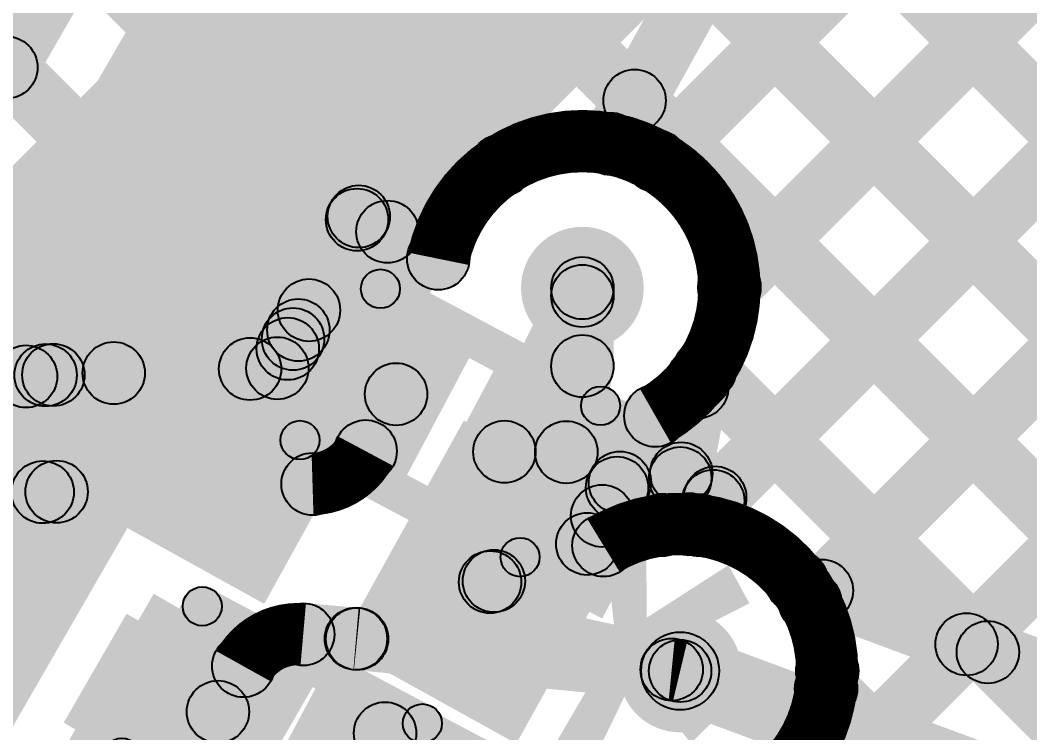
# Model space of a CAD drawing. Header units: millimetres. Extents: x 2.72 to 4.82, y 2.46 to 3.29.
# Drawn here: x 3.2379 to 3.3674, y 3.0679 to 3.1594 of the extents above; entities that cross this region are included whole.
import ezdxf

# ---------------------------------------------------------------- set-up
doc = ezdxf.new("R2010")
doc.units = ezdxf.units.MM
doc.header["$MEASUREMENT"] = 0
for name, color, linetype in [('BottomLayer', 5, 'Continuous'), ('BottomPaste', 16, 'Continuous'), ('BottomSolder', 6, 'Continuous'), ('TopLayer', 1, 'Continuous'), ('TopOverlay', 2, 'Continuous'), ('TopPaste', 8, 'Continuous'), ('TopSolder', 216, 'Continuous'), ('ViaHoleLayer', 16, 'Continuous')]:
    doc.layers.add(name, color=color, linetype=linetype)

# ---------------------------------------------------------------- blocks, each defined once
blk = doc.blocks.new('CAP_0201_B_30')
at = {"layer": 'BottomLayer'}
for points in [[(-0.0177165, 0.0059055), (-0.0059055, 0.0059055), (-0.0059055, -0.0059055), (-0.0177165, -0.0059055)], [(0.0059055, 0.0059055), (0.0177165, 0.0059055), (0.0177165, -0.0059055), (0.0059055, -0.0059055)]]:
    blk.add_hatch(color=5, dxfattribs=at).paths.add_polyline_path(points)
at = {"layer": 'BottomPaste'}
for points in [[(-0.0177165, 0.0059055), (-0.0059055, 0.0059055), (-0.0059055, -0.0059055), (-0.0177165, -0.0059055)], [(0.0059055, 0.0059055), (0.0177165, 0.0059055), (0.0177165, -0.0059055), (0.0059055, -0.0059055)]]:
    blk.add_hatch(color=16, dxfattribs=at).paths.add_polyline_path(points)
at = {"layer": 'BottomSolder'}
for points in [[(-0.0198819, 0.0080709), (-0.0037401, 0.0080709), (-0.0037401, -0.0080709), (-0.0198819, -0.0080709)], [(0.0037401, 0.0080709), (0.0198819, 0.0080709), (0.0198819, -0.0080709), (0.0037401, -0.0080709)]]:
    blk.add_hatch(color=6, dxfattribs=at).paths.add_polyline_path(points)
blk = doc.blocks.new('R__0402_B_67')
at = {"layer": 'BottomLayer'}
for points in [[(-0.0095, 0.0125), (-0.0095, -0.0125), (-0.0275, -0.0125), (-0.0275, 0.0125)], [(0.0275, 0.0125), (0.0275, -0.0125), (0.0095, -0.0125), (0.0095, 0.0125)]]:
    blk.add_hatch(color=5, dxfattribs=at).paths.add_polyline_path(points)
at = {"layer": 'BottomPaste'}
for points in [[(-0.0095, 0.0125), (-0.0095, -0.0125), (-0.0275, -0.0125), (-0.0275, 0.0125)], [(0.0275, 0.0125), (0.0275, -0.0125), (0.0095, -0.0125), (0.0095, 0.0125)]]:
    blk.add_hatch(color=16, dxfattribs=at).paths.add_polyline_path(points)
at = {"layer": 'BottomSolder'}
for points in [[(-0.0055, 0.0165), (-0.0055, -0.0165), (-0.0315, -0.0165), (-0.0315, 0.0165)], [(0.0315, 0.0165), (0.0315, -0.0165), (0.0055, -0.0165), (0.0055, 0.0165)]]:
    blk.add_hatch(color=6, dxfattribs=at).paths.add_polyline_path(points)
blk = doc.blocks.new('LED_0201_132')
at = {"layer": 'TopLayer'}
for points in [[(-0.011811, 0.00688975), (-0.003937, 0.00688975), (-0.003937, -0.00688975), (-0.011811, -0.00688975)], [(0.003937, 0.00688975), (0.011811, 0.00688975), (0.011811, -0.00688975), (0.003937, -0.00688975)]]:
    blk.add_hatch(color=1, dxfattribs=at).paths.add_polyline_path(points)
at = {"layer": 'TopOverlay'}
h = blk.add_hatch(color=2, dxfattribs=at)
edge = h.paths.add_edge_path()
edge.add_arc((-0.016, 0.011), 0.0025, 0, 360)
h = blk.add_hatch(color=2, dxfattribs=at)
edge = h.paths.add_edge_path()
edge.add_arc((-0.016, 0.011), 0.0025, 0, 360)
for points in [[(-0.016, 0.0085), (-0.016, 0.0135), (0.0159999, 0.0135), (0.0159999, 0.0085)], [(0.0159993, -0.013001), (0.0289993, -0.013001), (0.0289993, 0.012999), (0.0159993, 0.012999)], [(-0.0134999000000258, -0.0109999886363636), (-0.0184998999999742, -0.0110000113636364), (-0.0184999999999742, 0.0109999886363636), (-0.0135000000000258, 0.0110000113636364)], [(0.0130004, -0.0109998), (0.0170004, -0.0109998), (0.0170004, 0.0110002), (0.0130004, 0.0110002)], [(-0.0159999, -0.0135), (-0.0159999, -0.0085), (0.016, -0.0085), (0.016, -0.0135)]]:
    blk.add_hatch(color=2, dxfattribs=at).paths.add_polyline_path(points)
h = blk.add_hatch(color=2, dxfattribs=at)
edge = h.paths.add_edge_path()
edge.add_arc((0.0159999, 0.011), 0.0025, 0, 360)
h = blk.add_hatch(color=2, dxfattribs=at)
edge = h.paths.add_edge_path()
edge.add_arc((-0.0159999, -0.011), 0.0025, 0, 360)
h = blk.add_hatch(color=2, dxfattribs=at)
edge = h.paths.add_edge_path()
edge.add_arc((-0.0159999, -0.011), 0.0025, 0, 360)
h = blk.add_hatch(color=2, dxfattribs=at)
edge = h.paths.add_edge_path()
edge.add_arc((0.016, -0.011), 0.0025, 0, 360)
at = {"layer": 'TopPaste'}
for points in [[(-0.011811, 0.00688975), (-0.003937, 0.00688975), (-0.003937, -0.00688975), (-0.011811, -0.00688975)], [(0.003937, 0.00688975), (0.011811, 0.00688975), (0.011811, -0.00688975), (0.003937, -0.00688975)]]:
    blk.add_hatch(color=8, dxfattribs=at).paths.add_polyline_path(points)
at = {"layer": 'TopSolder'}
for points in [[(-0.0139764, 0.00905515), (-0.0017716, 0.00905515), (-0.0017716, -0.00905515), (-0.0139764, -0.00905515)], [(0.0017716, 0.00905515), (0.0139764, 0.00905515), (0.0139764, -0.00905515), (0.0017716, -0.00905515)]]:
    blk.add_hatch(color=216, dxfattribs=at).paths.add_polyline_path(points)
at = {"layer": 'TopOverlay'}
for centre in [(-0.016, 0.011), (-0.016, 0.011), (0.0159999, 0.011), (-0.0159999, -0.011), (-0.0159999, -0.011), (0.016, -0.011)]:
    blk.add_circle(centre, 0.0025, dxfattribs=at)
blk = doc.blocks.new('LED_0201_133')
at = {"layer": 'TopLayer'}
for points in [[(-0.011811, 0.00688975), (-0.003937, 0.00688975), (-0.003937, -0.00688975), (-0.011811, -0.00688975)], [(0.003937, 0.00688975), (0.011811, 0.00688975), (0.011811, -0.00688975), (0.003937, -0.00688975)]]:
    blk.add_hatch(color=1, dxfattribs=at).paths.add_polyline_path(points)
at = {"layer": 'TopOverlay'}
h = blk.add_hatch(color=2, dxfattribs=at)
edge = h.paths.add_edge_path()
edge.add_arc((-0.016, 0.011), 0.0025, 0, 360)
h = blk.add_hatch(color=2, dxfattribs=at)
edge = h.paths.add_edge_path()
edge.add_arc((-0.016, 0.011), 0.0025, 0, 360)
for points in [[(-0.016, 0.0085), (-0.016, 0.0135), (0.0159999, 0.0135), (0.0159999, 0.0085)], [(0.0159992, -0.013001), (0.0289992, -0.013001), (0.0289992, 0.012999), (0.0159992, 0.012999)], [(-0.0134999000000258, -0.0109999886363636), (-0.0184998999999742, -0.0110000113636364), (-0.0184999999999742, 0.0109999886363636), (-0.0135000000000258, 0.0110000113636364)], [(0.0130004, -0.0109998), (0.0170004, -0.0109998), (0.0170004, 0.0110002), (0.0130004, 0.0110002)], [(-0.0159999, -0.0135), (-0.0159999, -0.0085), (0.016, -0.0085), (0.016, -0.0135)]]:
    blk.add_hatch(color=2, dxfattribs=at).paths.add_polyline_path(points)
h = blk.add_hatch(color=2, dxfattribs=at)
edge = h.paths.add_edge_path()
edge.add_arc((0.0159999, 0.011), 0.0025, 0, 360)
h = blk.add_hatch(color=2, dxfattribs=at)
edge = h.paths.add_edge_path()
edge.add_arc((-0.0159999, -0.011), 0.0025, 0, 360)
h = blk.add_hatch(color=2, dxfattribs=at)
edge = h.paths.add_edge_path()
edge.add_arc((-0.0159999, -0.011), 0.0025, 0, 360)
h = blk.add_hatch(color=2, dxfattribs=at)
edge = h.paths.add_edge_path()
edge.add_arc((0.016, -0.011), 0.0025, 0, 360)
at = {"layer": 'TopPaste'}
for points in [[(-0.011811, 0.00688975), (-0.003937, 0.00688975), (-0.003937, -0.00688975), (-0.011811, -0.00688975)], [(0.003937, 0.00688975), (0.011811, 0.00688975), (0.011811, -0.00688975), (0.003937, -0.00688975)]]:
    blk.add_hatch(color=8, dxfattribs=at).paths.add_polyline_path(points)
at = {"layer": 'TopSolder'}
for points in [[(-0.0139764, 0.00905515), (-0.0017716, 0.00905515), (-0.0017716, -0.00905515), (-0.0139764, -0.00905515)], [(0.0017716, 0.00905515), (0.0139764, 0.00905515), (0.0139764, -0.00905515), (0.0017716, -0.00905515)]]:
    blk.add_hatch(color=216, dxfattribs=at).paths.add_polyline_path(points)
at = {"layer": 'TopOverlay'}
for centre in [(-0.016, 0.011), (-0.016, 0.011), (0.0159999, 0.011), (-0.0159999, -0.011), (-0.0159999, -0.011), (0.016, -0.011)]:
    blk.add_circle(centre, 0.0025, dxfattribs=at)

msp = doc.modelspace()

# ---------------------------------------------------------------- hatches: boundary and pattern name
at = {"layer": 'BottomLayer'}
for points in [[(3.3140294, 3.2023229), (3.2863145, 3.2183241), (3.0089994, 2.7380003), (3.0367143, 2.7219991)], [(3.24547, 3.1010544), (3.2699786, 3.0874691), (3.3349638, 3.2047054), (3.3104552, 3.2182907)], [(3.211468872875254, 3.172289372875254), (3.217125727124746, 3.177946227124746), (3.238915527124746, 3.156156427124746), (3.233258672875254, 3.150499572875254)], [(3.322328427124746, 3.138480472875254), (3.316671572875254, 3.144137327124746), (3.350480472875254, 3.177946227124746), (3.356137327124746, 3.172289372875254)], [(3.329628227124746, 3.094868672875254), (3.323971372875254, 3.100525527124746), (3.401392072875254, 3.177946227124746), (3.407048927124746, 3.172289372875254)], [(3.331701027124746, 3.122397272875254), (3.326044172875254, 3.128054127124746), (3.375936272875254, 3.177946227124746), (3.381593127124746, 3.172289372875254)], [(3.343572927124746, 3.083357572875254), (3.337916072875254, 3.089014427124746), (3.426847872875254, 3.177946227124746), (3.432504727124746, 3.172289372875254)], [(3.343572927124746, 3.083357572875254), (3.337916072875254, 3.089014427124746), (3.426847872875254, 3.177946227124746), (3.432504727124746, 3.172289372875254)], [(3.338747872875254, 3.172289372875254), (3.344404727124746, 3.177946227124746), (3.448828427124746, 3.073522527124746), (3.443171572875254, 3.067865672875254)], [(3.087185801818568, 2.887423400352352), (3.080257598181432, 2.891423399647648), (3.245203298181432, 3.177117799647648), (3.252131501818568, 3.173117800352352)], [(3.317124779589366, 3.14158316289155), (3.310127820410634, 3.14546163710845), (3.327641420410634, 3.17705703710845), (3.334638379589366, 3.17317856289155)], [(2.993069727124746, 2.911044972875254), (2.987412872875254, 2.916701827124746), (3.241989072875254, 3.171278027124746), (3.247645927124746, 3.165621172875254)], [(3.322955172875254, 3.162626272875254), (3.328612027124746, 3.168283127124746), (3.441103527124746, 3.055791627124746), (3.435446672875254, 3.050134772875254)], [(3.362139327124746, 3.076468172875254), (3.356482472875254, 3.082125027124746), (3.443171572875254, 3.168814127124746), (3.448828427124746, 3.163157272875254)], [(3.313876872875254, 3.146248772875254), (3.319533727124746, 3.151905627124746), (3.405347627124746, 3.066091727124746), (3.399690772875254, 3.060434872875254)], [(3.314, 3.115), (3.306, 3.115), (3.306, 3.125), (3.314, 3.125)], [(3.322912372875254, 3.111757472875254), (3.328569227124746, 3.117414327124746), (3.364872827124746, 3.081110727124746), (3.359215972875254, 3.075453872875254)], [(3.311878415125176, 3.103219578753393), (3.304013184874825, 3.104681821246607), (3.306067384874825, 3.115731121246607), (3.313932615125176, 3.114268878753393)], [(3.326628410904171, 3.100492556049468), (3.318763189095829, 3.101954843950532), (3.32081198909583, 3.112974743950532), (3.32867721090417, 3.111512456049468)], [(3.302133398445438, 3.085456726245868), (3.295160601554561, 3.089378473754132), (3.304459401554561, 3.105911573754132), (3.311432198445439, 3.101989826245868)], [(3.320631662441295, 3.097119620660214), (3.324510137558705, 3.104116579339786), (3.328983637558705, 3.101636879339786), (3.325105162441295, 3.094639920660214)], [(3.328567975617734, 3.092636355726546), (3.321571024382266, 3.096514844273454), (3.323545924382266, 3.100077644273454), (3.330542875617734, 3.096199155726546)], [(3.299237226920193, 3.083429061954214), (3.297080773079807, 3.091132938045785), (3.297568773079806, 3.091269538045786), (3.299725226920193, 3.083565661954214)], [(3.336114536937105, 3.083637559703693), (3.338897663062895, 3.091137840296307), (3.427571863062895, 3.058233540296307), (3.424788736937105, 3.050733259703693)], [(3.2754773, 3.0739512), (3.2549868, 3.0857814), (3.2406793, 3.061), (3.2611698, 3.0491698)], [(3.320814346882628, 3.071182324365694), (3.324293253117372, 3.080557675634306), (3.431739453117372, 3.040687675634306), (3.428260546882628, 3.031312324365694)], [(3.282737754311054, 3.06438692516689), (3.286616245688947, 3.071383874833109), (3.306197645688946, 3.06052967483311), (3.302319154311053, 3.05353272516689)], [(3.285204781046822, 3.060799664375055), (3.278276618953178, 3.064799735624945), (3.281212918953178, 3.069885435624945), (3.288141081046822, 3.065885364375055)]]:
    msp.add_hatch(color=5, dxfattribs=at).paths.add_polyline_path(points)
h = msp.add_hatch(color=5, dxfattribs=at)
edge = h.paths.add_edge_path()
edge.add_arc((3.2360871, 3.153328), 0.004, 0, 360)
h = msp.add_hatch(color=5, dxfattribs=at)
edge = h.paths.add_edge_path()
edge.add_arc((3.3167053, 3.1490772), 0.004, 0, 360)
h = msp.add_hatch(color=5, dxfattribs=at)
edge = h.paths.add_edge_path()
edge.add_arc((3.3136263, 3.1435224), 0.004, 0, 360)
h = msp.add_hatch(color=5, dxfattribs=at)
edge = h.paths.add_edge_path()
edge.add_arc((3.3136263, 3.1435224), 0.004, 0, 360)
h = msp.add_hatch(color=5, dxfattribs=at)
edge = h.paths.add_edge_path()
edge.add_arc((3.3195, 3.1413089), 0.004, 0, 360)
h = msp.add_hatch(color=5, dxfattribs=at)
edge = h.paths.add_edge_path()
edge.add_arc((3.31, 3.125), 0.007874, 0, 360)
h = msp.add_hatch(color=5, dxfattribs=at)
edge = h.paths.add_edge_path()
edge.add_arc((3.31, 3.125), 0.004, 0, 360)
h = msp.add_hatch(color=5, dxfattribs=at)
edge = h.paths.add_edge_path()
edge.add_arc((3.3288726, 3.1252257), 0.004, 0, 360)
h = msp.add_hatch(color=5, dxfattribs=at)
edge = h.paths.add_edge_path()
edge.add_arc((3.328874, 3.125), 0.004, 0, 360)
h = msp.add_hatch(color=5, dxfattribs=at)
edge = h.paths.add_edge_path()
edge.add_arc((3.328874, 3.125), 0.004, 0, 360)
h = msp.add_hatch(color=5, dxfattribs=at)
edge = h.paths.add_edge_path()
edge.add_arc((3.31, 3.115), 0.004, 0, 360)
h = msp.add_hatch(color=5, dxfattribs=at)
edge = h.paths.add_edge_path()
edge.add_arc((3.31, 3.115), 0.004, 0, 360)
h = msp.add_hatch(color=5, dxfattribs=at)
edge = h.paths.add_edge_path()
edge.add_arc((3.3257408, 3.1145859), 0.004, 0, 360)
h = msp.add_hatch(color=5, dxfattribs=at)
edge = h.paths.add_edge_path()
edge.add_arc((3.3249185, 3.1134386), 0.004, 0, 360)
h = msp.add_hatch(color=5, dxfattribs=at)
edge = h.paths.add_edge_path()
edge.add_arc((3.3247446, 3.1122436), 0.004, 0, 360)
h = msp.add_hatch(color=5, dxfattribs=at)
edge = h.paths.add_edge_path()
edge.add_arc((3.3079458, 3.1039507), 0.004, 0, 360)
h = msp.add_hatch(color=5, dxfattribs=at)
edge = h.paths.add_edge_path()
edge.add_arc((3.3079458, 3.1039507), 0.004, 0, 360)
h = msp.add_hatch(color=5, dxfattribs=at)
edge = h.paths.add_edge_path()
edge.add_arc((3.3226958, 3.1012237), 0.004, 0, 360)
h = msp.add_hatch(color=5, dxfattribs=at)
edge = h.paths.add_edge_path()
edge.add_arc((3.3225709, 3.1006181), 0.004, 0, 360)
h = msp.add_hatch(color=5, dxfattribs=at)
edge = h.paths.add_edge_path()
edge.add_arc((3.3270444, 3.0981384), 0.004, 0, 360)
h = msp.add_hatch(color=5, dxfattribs=at)
edge = h.paths.add_edge_path()
edge.add_arc((3.3270444, 3.0981384), 0.004, 0, 360)
h = msp.add_hatch(color=5, dxfattribs=at)
edge = h.paths.add_edge_path()
edge.add_arc((3.3267998, 3.0976971), 0.004, 0, 360)
h = msp.add_hatch(color=5, dxfattribs=at)
edge = h.paths.add_edge_path()
edge.add_arc((3.3250695, 3.0945756), 0.004, 0, 360)
h = msp.add_hatch(color=5, dxfattribs=at)
edge = h.paths.add_edge_path()
edge.add_arc((3.3250695, 3.0945756), 0.004, 0, 360)
h = msp.add_hatch(color=5, dxfattribs=at)
edge = h.paths.add_edge_path()
edge.add_arc((3.298159, 3.087281), 0.004, 0, 360)
h = msp.add_hatch(color=5, dxfattribs=at)
edge = h.paths.add_edge_path()
edge.add_arc((3.298647, 3.0874176), 0.004, 0, 360)
h = msp.add_hatch(color=5, dxfattribs=at)
edge = h.paths.add_edge_path()
edge.add_arc((3.298647, 3.0874176), 0.004, 0, 360)
h = msp.add_hatch(color=5, dxfattribs=at)
edge = h.paths.add_edge_path()
edge.add_arc((3.3375061, 3.0873877), 0.004, 0, 360)
h = msp.add_hatch(color=5, dxfattribs=at)
edge = h.paths.add_edge_path()
edge.add_arc((3.3375061, 3.0873877), 0.004, 0, 360)
h = msp.add_hatch(color=5, dxfattribs=at)
edge = h.paths.add_edge_path()
edge.add_arc((3.3407445, 3.086186), 0.004, 0, 360)
h = msp.add_hatch(color=5, dxfattribs=at)
edge = h.paths.add_edge_path()
edge.add_arc((3.3407445, 3.086186), 0.004, 0, 360)
h = msp.add_hatch(color=5, dxfattribs=at)
edge = h.paths.add_edge_path()
edge.add_arc((3.3225538, 3.07587), 0.007874, 0, 360)
h = msp.add_hatch(color=5, dxfattribs=at)
edge = h.paths.add_edge_path()
edge.add_arc((3.3593109, 3.0792966), 0.004, 0, 360)
h = msp.add_hatch(color=5, dxfattribs=at)
edge = h.paths.add_edge_path()
edge.add_arc((3.3620444, 3.0782823), 0.004, 0, 360)
h = msp.add_hatch(color=5, dxfattribs=at)
edge = h.paths.add_edge_path()
edge.add_arc((3.3225538, 3.07587), 0.005, 0, 360)
h = msp.add_hatch(color=5, dxfattribs=at)
edge = h.paths.add_edge_path()
edge.add_arc((3.284677, 3.0678854), 0.004, 0, 360)
h = msp.add_hatch(color=5, dxfattribs=at)
edge = h.paths.add_edge_path()
edge.add_arc((3.284677, 3.0678854), 0.004, 0, 360)
at = {"layer": 'TopLayer'}
for points in [[(2.993069727124746, 2.911044972875254), (2.987412872875254, 2.916701827124746), (3.259877072875254, 3.189166027124746), (3.265533927124746, 3.183509172875254)], [(3.010312527124746, 2.902831972875254), (3.004655672875254, 2.908488827124746), (3.285321772875254, 3.189154927124746), (3.290978627124746, 3.183498072875254)], [(3.174756272875254, 3.183546172875254), (3.180413127124746, 3.189203027124746), (3.252686927124746, 3.116929227124746), (3.247030072875254, 3.111272372875254)], [(3.200223172875254, 3.183535072875254), (3.205880027124746, 3.189191927124746), (3.275027327124746, 3.120044627124746), (3.269370472875254, 3.114387772875254)], [(3.225690072875254, 3.183523972875254), (3.231346927124746, 3.189180827124746), (3.283913227124746, 3.136614527124746), (3.278256372875254, 3.130957672875254)], [(3.243946027124746, 3.111009672875254), (3.238289172875254, 3.116666527124746), (3.310766472875254, 3.189143827124746), (3.316423327124746, 3.183486972875254)], [(3.251156972875254, 3.183512872875254), (3.256813827124746, 3.189169727124746), (3.302414327124746, 3.143569227124746), (3.296757472875254, 3.137912372875254)], [(3.267992327124746, 2.982321172875254), (3.262335472875254, 2.987978027124746), (3.463434772875254, 3.189077327124746), (3.469091627124746, 3.183420472875254)], [(3.276623772875254, 3.183501872875254), (3.282280627124746, 3.189158727124746), (3.419374227124746, 3.052065127124746), (3.413717372875254, 3.046408272875254)], [(3.287810427124746, 3.129418272875254), (3.282153572875254, 3.135075127124746), (3.336211172875254, 3.189132727124746), (3.341868027124746, 3.183475872875254)], [(3.302090672875254, 3.183490772875254), (3.307747527124746, 3.189147627124746), (3.441103527124746, 3.055791627124746), (3.435446672875254, 3.050134772875254)], [(3.322328427124746, 3.138480472875254), (3.316671572875254, 3.144137327124746), (3.361655872875254, 3.189121627124746), (3.367312727124746, 3.183464772875254)], [(3.326633627124746, 3.091874072875254), (3.320976772875254, 3.097530927124746), (3.412545372875254, 3.189099527124746), (3.418202227124746, 3.183442672875254)], [(3.331701027124746, 3.122397272875254), (3.326044172875254, 3.128054127124746), (3.387100572875254, 3.189110527124746), (3.392757427124746, 3.183453672875254)], [(3.327557572875254, 3.183479672875254), (3.333214427124746, 3.189136527124746), (3.469061627124746, 3.053289327124746), (3.463404772875254, 3.047632472875254)], [(3.342071527124746, 3.081856172875254), (3.336414672875254, 3.087513027124746), (3.437990072875254, 3.189088427124746), (3.443646927124746, 3.183431572875254)], [(3.342071527124746, 3.081856172875254), (3.336414672875254, 3.087513027124746), (3.437990072875254, 3.189088427124746), (3.443646927124746, 3.183431572875254)], [(3.27942771535834, 3.130669708772787), (3.283183484641659, 3.137733291227213), (3.29338568464166, 3.132308691227213), (3.28962991535834, 3.125245108772787)], [(3.277083486905026, 3.117740707229503), (3.270019913094974, 3.121496492770497), (3.277773813094974, 3.136079392770497), (3.284837386905026, 3.132323607229503)], [(3.303577708764, 3.102211145618), (3.296422291236, 3.105788854382), (3.306422291236001, 3.125788854382), (3.313577708763999, 3.122211145618)], [(3.270190627124746, 3.111798472875254), (3.264533772875254, 3.117455327124746), (3.272083272875254, 3.125004827124746), (3.277740127124746, 3.119347972875254)], [(3.314, 3.124), (3.306, 3.124), (3.306, 3.125), (3.314, 3.125)], [(3.274396945023298, 3.112845329199315), (3.267343054976703, 3.116619270800685), (3.269342354976703, 3.120356170800685), (3.276396245023298, 3.116582229199315)], [(3.242225261702327, 3.109869605261709), (3.241984938297673, 3.117865994738291), (3.270749838297673, 3.118730494738291), (3.270990161702326, 3.110734105261709)], [(3.229837603258417, 3.108374004573034), (3.228706196741583, 3.116293595426966), (3.238031996741583, 3.117625895426965), (3.239163403258417, 3.109706304573034)], [(3.322912372875254, 3.111757472875254), (3.328569227124746, 3.117414327124746), (3.416340127124746, 3.029643427124746), (3.410683272875254, 3.023986572875254)], [(3.285711567286854, 3.102196370812812), (3.278657632713146, 3.105970229187188), (3.282568432713146, 3.113280129187188), (3.289622367286854, 3.109506270812812)], [(3.317989794239849, 3.097497021024302), (3.310926205760151, 3.101252778975698), (3.315840505760151, 3.110495278975698), (3.322904094239849, 3.106739521024302)], [(3.242645657774254, 3.094875505143657), (3.242405342225747, 3.102871894856343), (3.275250642225747, 3.103858994856343), (3.275490957774254, 3.095862605143657)], [(3.231915232646593, 3.093518508771592), (3.230783767353406, 3.101438091228408), (3.240175567353407, 3.102779891228408), (3.241307032646593, 3.094860308771592)], [(3.240861411713083, 3.094821903759646), (3.240621188286917, 3.102818296240354), (3.242405388286917, 3.102871896240354), (3.242645611713083, 3.094875503759646)], [(3.311989872875254, 3.097224172875254), (3.317646727124746, 3.102881027124746), (3.323094527124746, 3.097433227124746), (3.317437672875254, 3.091776372875254)], [(3.314164161678739, 3.090302159786737), (3.307100638321261, 3.094058040213263), (3.309011938321261, 3.097652540213263), (3.316075461678739, 3.093896659786737)], [(3.273845157084063, 3.076582213716923), (3.274509442915937, 3.084554586283077), (3.281275842915937, 3.083990786283077), (3.280611557084063, 3.076018413716923)], [(3.280555300142858, 3.076023501464298), (3.281332099857142, 3.083985698535702), (3.281340299857142, 3.083984898535702), (3.280563500142858, 3.076022701464298)], [(3.280706821106971, 3.076009299419074), (3.281483578893029, 3.083971500580926), (3.321858478893029, 3.080032700580926), (3.321081721106971, 3.072070499419074)], [(3.2412816, 3.0591263), (3.2568387, 3.0508545), (3.2688352, 3.0734167), (3.2532781, 3.0816885)], [(3.320904414575051, 3.072091802025355), (3.322035785424949, 3.080011397974645), (3.322037185424949, 3.080011197974645), (3.320905814575051, 3.072091602025355)], [(3.26672347410893, 3.068687872639157), (3.259733725891071, 3.072579327360843), (3.26299442589107, 3.078436127360843), (3.269984174108929, 3.074544672639157)], [(3.338460172875254, 3.070753872875254), (3.344117027124746, 3.076410727124746), (3.489080427124746, 2.931447327124746), (3.483423572875254, 2.925790472875254)], [(3.261903411592839, 3.059931039944783), (3.254894988407161, 3.063788760055217), (3.259724388407161, 3.072562460055217), (3.266732811592839, 3.068704739944783)]]:
    msp.add_hatch(color=1, dxfattribs=at).paths.add_polyline_path(points)
h = msp.add_hatch(color=1, dxfattribs=at)
edge = h.paths.add_edge_path()
edge.add_arc((3.3195, 3.1413089), 0.004, 0, 360)
h = msp.add_hatch(color=1, dxfattribs=at)
edge = h.paths.add_edge_path()
edge.add_arc((3.2995859, 3.1407408), 0.004, 0, 360)
h = msp.add_hatch(color=1, dxfattribs=at)
edge = h.paths.add_edge_path()
edge.add_arc((3.2810848, 3.1337861), 0.004, 0, 360)
h = msp.add_hatch(color=1, dxfattribs=at)
edge = h.paths.add_edge_path()
edge.add_arc((3.2813056, 3.1342015), 0.004, 0, 360)
h = msp.add_hatch(color=1, dxfattribs=at)
edge = h.paths.add_edge_path()
edge.add_arc((3.2813056, 3.1342015), 0.004, 0, 360)
h = msp.add_hatch(color=1, dxfattribs=at)
edge = h.paths.add_edge_path()
edge.add_arc((3.284982, 3.1322467), 0.004, 0, 360)
h = msp.add_hatch(color=1, dxfattribs=at)
edge = h.paths.add_edge_path()
edge.add_arc((3.2915078, 3.1287769), 0.004, 0, 360)
h = msp.add_hatch(color=1, dxfattribs=at)
edge = h.paths.add_edge_path()
edge.add_arc((3.2915078, 3.1287769), 0.004, 0, 360)
h = msp.add_hatch(color=1, dxfattribs=at)
edge = h.paths.add_edge_path()
edge.add_arc((3.31, 3.125), 0.007874, 0, 360)
h = msp.add_hatch(color=1, dxfattribs=at)
edge = h.paths.add_edge_path()
edge.add_arc((3.31, 3.125), 0.004, 0, 360)
h = msp.add_hatch(color=1, dxfattribs=at)
edge = h.paths.add_edge_path()
edge.add_arc((3.3288726, 3.1252257), 0.004, 0, 360)
h = msp.add_hatch(color=1, dxfattribs=at)
edge = h.paths.add_edge_path()
edge.add_arc((3.328874, 3.125), 0.004, 0, 360)
h = msp.add_hatch(color=1, dxfattribs=at)
edge = h.paths.add_edge_path()
edge.add_arc((3.328874, 3.125), 0.004, 0, 360)
h = msp.add_hatch(color=1, dxfattribs=at)
edge = h.paths.add_edge_path()
edge.add_arc((3.31, 3.124), 0.004, 0, 360)
h = msp.add_hatch(color=1, dxfattribs=at)
edge = h.paths.add_edge_path()
edge.add_arc((3.31, 3.124), 0.004, 0, 360)
h = msp.add_hatch(color=1, dxfattribs=at)
edge = h.paths.add_edge_path()
edge.add_arc((3.2749117, 3.1221764), 0.004, 0, 360)
h = msp.add_hatch(color=1, dxfattribs=at)
edge = h.paths.add_edge_path()
edge.add_arc((3.2735517, 3.1196186), 0.004, 0, 360)
h = msp.add_hatch(color=1, dxfattribs=at)
edge = h.paths.add_edge_path()
edge.add_arc((3.2728693, 3.1184692), 0.004, 0, 360)
h = msp.add_hatch(color=1, dxfattribs=at)
edge = h.paths.add_edge_path()
edge.add_arc((3.2721989, 3.1172162), 0.004, 0, 360)
h = msp.add_hatch(color=1, dxfattribs=at)
edge = h.paths.add_edge_path()
edge.add_arc((3.2411176, 3.1138381), 0.004, 0, 360)
h = msp.add_hatch(color=1, dxfattribs=at)
edge = h.paths.add_edge_path()
edge.add_arc((3.2421051, 3.1138678), 0.004, 0, 360)
h = msp.add_hatch(color=1, dxfattribs=at)
edge = h.paths.add_edge_path()
edge.add_arc((3.2498585, 3.1141008), 0.004, 0, 360)
h = msp.add_hatch(color=1, dxfattribs=at)
edge = h.paths.add_edge_path()
edge.add_arc((3.2673622, 3.1146269), 0.004, 0, 360)
h = msp.add_hatch(color=1, dxfattribs=at)
edge = h.paths.add_edge_path()
edge.add_arc((3.27087, 3.1147323), 0.004, 0, 360)
h = msp.add_hatch(color=1, dxfattribs=at)
edge = h.paths.add_edge_path()
edge.add_arc((3.27087, 3.1147323), 0.004, 0, 360)
h = msp.add_hatch(color=1, dxfattribs=at)
edge = h.paths.add_edge_path()
edge.add_arc((3.3257408, 3.1145859), 0.004, 0, 360)
h = msp.add_hatch(color=1, dxfattribs=at)
edge = h.paths.add_edge_path()
edge.add_arc((3.2385977, 3.1136661), 0.004, 0, 360)
h = msp.add_hatch(color=1, dxfattribs=at)
edge = h.paths.add_edge_path()
edge.add_arc((3.2860954, 3.1113932), 0.004, 0, 360)
h = msp.add_hatch(color=1, dxfattribs=at)
edge = h.paths.add_edge_path()
edge.add_arc((3.3193723, 3.1086174), 0.004, 0, 360)
h = msp.add_hatch(color=1, dxfattribs=at)
edge = h.paths.add_edge_path()
edge.add_arc((3.3193723, 3.1086174), 0.004, 0, 360)
h = msp.add_hatch(color=1, dxfattribs=at)
edge = h.paths.add_edge_path()
edge.add_arc((3.2821846, 3.1040833), 0.004, 0, 360)
h = msp.add_hatch(color=1, dxfattribs=at)
edge = h.paths.add_edge_path()
edge.add_arc((3.2821846, 3.1040833), 0.004, 0, 360)
h = msp.add_hatch(color=1, dxfattribs=at)
edge = h.paths.add_edge_path()
edge.add_arc((3.3, 3.104), 0.004, 0, 360)
h = msp.add_hatch(color=1, dxfattribs=at)
edge = h.paths.add_edge_path()
edge.add_arc((3.2753708, 3.0998608), 0.004, 0, 360)
h = msp.add_hatch(color=1, dxfattribs=at)
edge = h.paths.add_edge_path()
edge.add_arc((3.2753708, 3.0998608), 0.004, 0, 360)
h = msp.add_hatch(color=1, dxfattribs=at)
edge = h.paths.add_edge_path()
edge.add_arc((3.3148183, 3.1000526), 0.004, 0, 360)
h = msp.add_hatch(color=1, dxfattribs=at)
edge = h.paths.add_edge_path()
edge.add_arc((3.2407413, 3.0988201), 0.004, 0, 360)
h = msp.add_hatch(color=1, dxfattribs=at)
edge = h.paths.add_edge_path()
edge.add_arc((3.2407413, 3.0988201), 0.004, 0, 360)
h = msp.add_hatch(color=1, dxfattribs=at)
edge = h.paths.add_edge_path()
edge.add_arc((3.2425255, 3.0988737), 0.004, 0, 360)
h = msp.add_hatch(color=1, dxfattribs=at)
edge = h.paths.add_edge_path()
edge.add_arc((3.2425255, 3.0988737), 0.004, 0, 360)
h = msp.add_hatch(color=1, dxfattribs=at)
edge = h.paths.add_edge_path()
edge.add_arc((3.314458, 3.0993749), 0.004, 0, 360)
h = msp.add_hatch(color=1, dxfattribs=at)
edge = h.paths.add_edge_path()
edge.add_arc((3.3125437, 3.0957746), 0.004, 0, 360)
h = msp.add_hatch(color=1, dxfattribs=at)
edge = h.paths.add_edge_path()
edge.add_arc((3.3202661, 3.0946048), 0.004, 0, 360)
h = msp.add_hatch(color=1, dxfattribs=at)
edge = h.paths.add_edge_path()
edge.add_arc((3.3238052, 3.0947025), 0.004, 0, 360)
h = msp.add_hatch(color=1, dxfattribs=at)
edge = h.paths.add_edge_path()
edge.add_arc((3.3106324, 3.0921801), 0.004, 0, 360)
h = msp.add_hatch(color=1, dxfattribs=at)
edge = h.paths.add_edge_path()
edge.add_arc((3.3127153, 3.0919769), 0.004, 0, 360)
h = msp.add_hatch(color=1, dxfattribs=at)
edge = h.paths.add_edge_path()
edge.add_arc((3.3392431, 3.0846846), 0.004, 0, 360)
h = msp.add_hatch(color=1, dxfattribs=at)
edge = h.paths.add_edge_path()
edge.add_arc((3.3392431, 3.0846846), 0.004, 0, 360)
h = msp.add_hatch(color=1, dxfattribs=at)
edge = h.paths.add_edge_path()
edge.add_arc((3.2741773, 3.0805685), 0.004, 0, 360)
h = msp.add_hatch(color=1, dxfattribs=at)
edge = h.paths.add_edge_path()
edge.add_arc((3.2741773, 3.0805684), 0.004, 0, 360)
h = msp.add_hatch(color=1, dxfattribs=at)
edge = h.paths.add_edge_path()
edge.add_arc((3.2809437, 3.0800046), 0.004, 0, 360)
h = msp.add_hatch(color=1, dxfattribs=at)
edge = h.paths.add_edge_path()
edge.add_arc((3.2809437, 3.0800046), 0.004, 0, 360)
h = msp.add_hatch(color=1, dxfattribs=at)
edge = h.paths.add_edge_path()
edge.add_arc((3.2809519, 3.0800039), 0.004, 0, 360)
h = msp.add_hatch(color=1, dxfattribs=at)
edge = h.paths.add_edge_path()
edge.add_arc((3.2809519, 3.0800038), 0.004, 0, 360)
h = msp.add_hatch(color=1, dxfattribs=at)
edge = h.paths.add_edge_path()
edge.add_arc((3.2810952, 3.0799905), 0.004, 0, 360)
h = msp.add_hatch(color=1, dxfattribs=at)
edge = h.paths.add_edge_path()
edge.add_arc((3.2810952, 3.0799904), 0.004, 0, 360)
h = msp.add_hatch(color=1, dxfattribs=at)
edge = h.paths.add_edge_path()
edge.add_arc((3.3225538, 3.07587), 0.007874, 0, 360)
h = msp.add_hatch(color=1, dxfattribs=at)
edge = h.paths.add_edge_path()
edge.add_arc((3.2664893, 3.0764904), 0.004, 0, 360)
h = msp.add_hatch(color=1, dxfattribs=at)
edge = h.paths.add_edge_path()
edge.add_arc((3.2664893, 3.0764904), 0.004, 0, 360)
h = msp.add_hatch(color=1, dxfattribs=at)
edge = h.paths.add_edge_path()
edge.add_arc((3.3214701, 3.0760516), 0.004, 0, 360)
h = msp.add_hatch(color=1, dxfattribs=at)
edge = h.paths.add_edge_path()
edge.add_arc((3.3214701, 3.0760516), 0.004, 0, 360)
h = msp.add_hatch(color=1, dxfattribs=at)
edge = h.paths.add_edge_path()
edge.add_arc((3.3214715, 3.0760515), 0.004, 0, 360)
h = msp.add_hatch(color=1, dxfattribs=at)
edge = h.paths.add_edge_path()
edge.add_arc((3.3214715, 3.0760514), 0.004, 0, 360)
h = msp.add_hatch(color=1, dxfattribs=at)
edge = h.paths.add_edge_path()
edge.add_arc((3.3225538, 3.07587), 0.004, 0, 360)
h = msp.add_hatch(color=1, dxfattribs=at)
edge = h.paths.add_edge_path()
edge.add_arc((3.3414278, 3.07587), 0.004, 0, 360)
h = msp.add_hatch(color=1, dxfattribs=at)
edge = h.paths.add_edge_path()
edge.add_arc((3.3414278, 3.07587), 0.004, 0, 360)
h = msp.add_hatch(color=1, dxfattribs=at)
edge = h.paths.add_edge_path()
edge.add_arc((3.3412886, 3.0735823), 0.004, 0, 360)
h = msp.add_hatch(color=1, dxfattribs=at)
edge = h.paths.add_edge_path()
edge.add_arc((3.2632286, 3.0706336), 0.004, 0, 360)
h = msp.add_hatch(color=1, dxfattribs=at)
edge = h.paths.add_edge_path()
edge.add_arc((3.2632286, 3.0706336), 0.004, 0, 360)
at = {"layer": 'ViaHoleLayer'}
h = msp.add_hatch(color=16, dxfattribs=at)
edge = h.paths.add_edge_path()
edge.add_arc((3.31, 3.125), 0.0059055, 0, 360)
h = msp.add_hatch(color=16, dxfattribs=at)
edge = h.paths.add_edge_path()
edge.add_arc((3.3225538, 3.07587), 0.0059055, 0, 360)

# ---------------------------------------------------------------- linework, layer by layer
at = {"layer": 'BottomLayer', "const_width": 0.008}
for points in [[(3.3136263, 3.1435224, -0.3586562209529282), (3.328874, 3.125)], [(3.328874, 3.125, -0.1663317151877456), (3.3249185, 3.1134386)], [(3.3250695, 3.0945756, -0.1977024960678719), (3.3375061, 3.0873877)]]:
    msp.add_lwpolyline(points, format="xyb", dxfattribs=at)
at = {"layer": 'BottomLayer'}
for centre, radius in [((3.2360871, 3.153328), 0.004), ((3.3167053, 3.1490772), 0.004), ((3.3136263, 3.1435224), 0.004), ((3.3136263, 3.1435224), 0.004), ((3.3195, 3.1413089), 0.004), ((3.31, 3.125), 0.004), ((3.3288726, 3.1252257), 0.004), ((3.328874, 3.125), 0.004), ((3.328874, 3.125), 0.004), ((3.31, 3.115), 0.004), ((3.31, 3.115), 0.004), ((3.3257408, 3.1145859), 0.004), ((3.3249185, 3.1134386), 0.004), ((3.3247446, 3.1122436), 0.004), ((3.3079458, 3.1039507), 0.004), ((3.3079458, 3.1039507), 0.004), ((3.3226958, 3.1012237), 0.004), ((3.3225709, 3.1006181), 0.004), ((3.3267998, 3.0976971), 0.004), ((3.3270444, 3.0981384), 0.004), ((3.3270444, 3.0981384), 0.004), ((3.3250695, 3.0945756), 0.004), ((3.3250695, 3.0945756), 0.004), ((3.298159, 3.087281), 0.004), ((3.298647, 3.0874176), 0.004), ((3.298647, 3.0874176), 0.004), ((3.3375061, 3.0873877), 0.004), ((3.3375061, 3.0873877), 0.004), ((3.3407445, 3.086186), 0.004), ((3.3407445, 3.086186), 0.004), ((3.3593109, 3.0792966), 0.004), ((3.3620444, 3.0782823), 0.004), ((3.3225538, 3.07587), 0.005), ((3.284677, 3.0678854), 0.004), ((3.284677, 3.0678854), 0.004)]:
    msp.add_circle(centre, radius, dxfattribs=at)
at = {"layer": 'TopLayer', "const_width": 0.008}
for points in [[(3.2915078, 3.1287769, -0.9040175897371127), (3.328874, 3.125)], [(3.328874, 3.125, -0.2690092147196576), (3.3193723, 3.1086174)], [(3.2821846, 3.1040833, -0.2685590425163238), (3.2753708, 3.0998608)], [(3.3127153, 3.0919769, -0.5856283007141407), (3.3414278, 3.07587)], [(3.2664893, 3.0764904, -0.2957326427222495), (3.2741773, 3.0805685)], [(3.2809519, 3.0800039, -0.0044976186824498), (3.2810952, 3.0799905)], [(3.3414278, 3.07587, -0.6576086221803913), (3.3096056, 3.0621379)], [(3.3214715, 3.0760515, -0.0343329658219146), (3.3225538, 3.07587)]]:
    msp.add_lwpolyline(points, format="xyb", dxfattribs=at)
at = {"layer": 'TopLayer'}
for centre in [(3.3195, 3.1413089), (3.2995859, 3.1407408), (3.2810848, 3.1337861), (3.2813056, 3.1342015), (3.2813056, 3.1342015), (3.284982, 3.1322467), (3.2915078, 3.1287769), (3.2915078, 3.1287769), (3.31, 3.125), (3.3288726, 3.1252257), (3.328874, 3.125), (3.328874, 3.125), (3.31, 3.124), (3.31, 3.124), (3.2749117, 3.1221764), (3.2735517, 3.1196186), (3.2728693, 3.1184692), (3.2721989, 3.1172162), (3.2411176, 3.1138381), (3.2421051, 3.1138678), (3.2498585, 3.1141008), (3.2673622, 3.1146269), (3.27087, 3.1147323), (3.27087, 3.1147323), (3.3257408, 3.1145859), (3.2385977, 3.1136661), (3.2860954, 3.1113932), (3.3193723, 3.1086174), (3.3193723, 3.1086174), (3.2821846, 3.1040833), (3.2821846, 3.1040833), (3.3, 3.104), (3.2753708, 3.0998608), (3.2753708, 3.0998608), (3.3148183, 3.1000526), (3.2407413, 3.0988201), (3.2407413, 3.0988201), (3.2425255, 3.0988737), (3.2425255, 3.0988737), (3.314458, 3.0993749), (3.3125437, 3.0957746), (3.3202661, 3.0946048), (3.3238052, 3.0947025), (3.3106324, 3.0921801), (3.3127153, 3.0919769), (3.3392431, 3.0846846), (3.3392431, 3.0846846), (3.2741773, 3.0805685), (3.2741773, 3.0805684), (3.2809437, 3.0800046), (3.2809437, 3.0800046), (3.2809519, 3.0800039), (3.2809519, 3.0800038), (3.2810952, 3.0799905), (3.2810952, 3.0799904), (3.2664893, 3.0764904), (3.2664893, 3.0764904), (3.3214701, 3.0760516), (3.3214701, 3.0760516), (3.3214715, 3.0760515), (3.3214715, 3.0760514), (3.3225538, 3.07587), (3.3414278, 3.07587), (3.3414278, 3.07587), (3.3412886, 3.0735823), (3.2632286, 3.0706336), (3.2632286, 3.0706336)]:
    msp.add_circle(centre, 0.004, dxfattribs=at)

# ---------------------------------------------------------------- block references
for name, p, rotation in [('LED_0201_133', (3.2930477, 3.1076966), 332), ('R__0402_B_67', (3.2819785, 3.09625), 331), ('CAP_0201_B_30', (3.2442286, 3.0780945), 150), ('LED_0201_132', (3.2701809, 3.066937), 332)]:
    msp.add_blockref(name, p, dxfattribs=dict(rotation=rotation))

# ---------------------------------------------------------------- texts
at = {"layer": 'TopOverlay'}
msp.add_text('*', height=0.06, rotation=152, dxfattribs=at).set_placement((3.351, 3.111))

doc.saveas('drawing.dxf')
